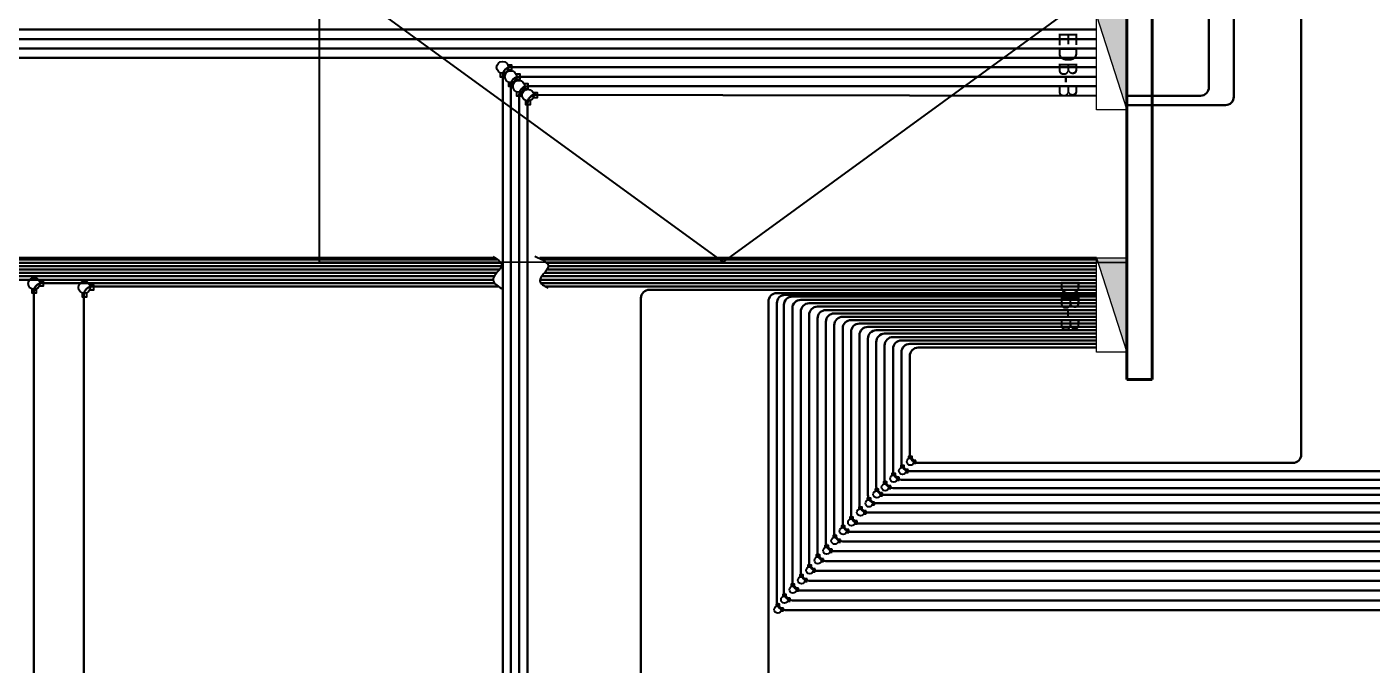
# Model space of a CAD drawing. Header units: inches. Extents: x 3955 to 4125, y 4886 to 4983.
# Drawn here: x 4029.83 to 4036.24, y 4928.14 to 4931.18 of the extents above; entities that cross this region are included whole.
import ezdxf

# ---------------------------------------------------------------- set-up
doc = ezdxf.new("R2010")
doc.units = ezdxf.units.IN
doc.header["$MEASUREMENT"] = 0
doc.layers.get('0').update_dxf_attribs({"lineweight": 35})
for name, color, linetype, lineweight in [('DIM IN', 12, 'Continuous', 15), ('Shop Drawing', 3, 'Continuous', 30), ('SUB TRAY EMERGENCY', 3, 'Continuous', 25), ('walls', 7, 'Continuous', 40)]:
    doc.layers.add(name, color=color, linetype=linetype, lineweight=lineweight)
for name, color, linetype in [('E-CUT', 30, 'Continuous'), ('Panels', 4, 'Continuous'), ('UMG-ML', 251, 'Continuous'), ('WE - BOXES', 2, 'Continuous')]:
    doc.layers.add(name, color=color, linetype=linetype)
doc.styles.add('ARA', font='sosa.shx', dxfattribs={"height": 0.18})

# ---------------------------------------------------------------- blocks, each defined once
blk = doc.blocks.new('SMDB')
h = blk.add_hatch(color=4)
h.dxf.hatch_style = 1
h.paths.add_polyline_path([(781.5046, -1266.8381), (781.0546, -1266.983), (781.5046, -1266.983)])
at = {"layer": 'SUB TRAY EMERGENCY', "ltscale": 2.5}
h = blk.add_hatch(dxfattribs=at)
h.set_pattern_fill('ANGLE', color=256)
h.set_pattern_definition([(0, (0, 0), (0, 6.985), [5.08, -1.905]), (90, (0, 0), (-6.985, 4e-16), [5.08, -1.905])])
h.paths.add_polyline_path([(781.5046, -1266.8381), (781.0546, -1266.8381), (781.0546, -1266.983)])
at = {"layer": 'DIM IN', "color": 4, "lineweight": 0, "ltscale": 2.5}
for p, q in [((781.0546, -1266.8381), (781.5046, -1266.8381)), ((781.0546, -1266.983), (781.0546, -1266.8381)), ((781.5046, -1266.8381), (781.0546, -1266.983)), ((781.5046, -1266.8381), (781.5046, -1266.983)), ((781.5046, -1266.983), (781.0546, -1266.983))]:
    blk.add_line(p, q, dxfattribs=at)
blk = doc.blocks.new('2 WAY BOX')
at = {"layer": 'WE - BOXES'}
for p, q in [((0.096, 0.024), (0.055, 0.024)), ((0.096, -0.024), (0.096, 0.024)), ((0.055, -0.024), (0.096, -0.024))]:
    blk.add_line(p, q, dxfattribs=at)
blk.add_lwpolyline([(-0.024, 0.055), (-0.024, 0.096), (0.024, 0.096), (0.024, 0.055)], dxfattribs=at)
blk.add_circle((0, 0), 0.06, dxfattribs=at)
blk = doc.blocks.new('*U118')
at = {"layer": 'WE - BOXES'}
for points in [[(0.055, -0.024), (0.096, -0.024), (0.096, 0.024), (0.055, 0.024)], [(-0.024, -0.055), (-0.024, -0.096), (0.024, -0.096), (0.024, -0.055)]]:
    blk.add_lwpolyline(points, dxfattribs=at)
blk.add_circle((0, 0), 0.06, dxfattribs=at)
blk = doc.blocks.new('A$C606D7A20')
at = {"layer": 'E-CUT'}
for points in [[(17.60605, -8.3754), (17.6462, -8.41801), (17.60605, -8.48492), (17.6462, -8.52891)], [(17.80442, -8.37508), (17.86905, -8.42587), (17.82891, -8.49278), (17.86905, -8.52624)]]:
    blk.add_spline(points, degree=3, dxfattribs=at)
at = {"layer": 'Shop Drawing'}
for points in [[(21.93458, -1.82553), (21.93458, -9.35995, -0.4142136), (21.89458, -9.39995), (19.59281, -9.39995, -0.4142136), (19.55281, -9.35995), (19.55281, -8.83282, -0.4142136), (19.59281, -8.79282), (20.48283, -8.79282)], [(18.63265, -3.73352), (18.63265, -3.53875, -0.4142136), (18.67265, -3.49875), (21.41866, -3.49875, -0.4142136), (21.45866, -3.53875), (21.45866, -9.31995, -0.4142136), (21.41866, -9.35995), (19.63281, -9.35995, -0.4142136), (19.59281, -9.31995), (19.59281, -8.8506, -0.4142136), (19.63281, -8.8106), (20.48283, -8.8106)], [(16.40594, -8.39031), (10.84525, -8.39031, -0.4142136), (10.80525, -8.35031), (10.80525, -6.89169)], [(26.80727, -7.12146), (26.80727, -9.43995, -0.4142136), (26.76727, -9.47995), (19.51281, -9.47995, -0.4142136), (19.47281, -9.43995), (19.47281, -8.79996, -0.4142136), (19.51281, -8.75996), (20.48283, -8.75996)], [(20.48283, -8.72781), (19.43281, -8.72781, 0.4142136), (19.39281, -8.76781), (19.39281, -9.51229, 0.4142136), (19.43281, -9.55229), (29.69359, -9.55229, 0.4142136), (29.73359, -9.51229), (29.73359, -7.29673)], [(30.7703, -8.19425), (30.7703, -9.60878, -0.4142136), (30.7303, -9.64878), (19.35281, -9.64878, -0.4142136), (19.31281, -9.60878), (19.31281, -8.73567, -0.4142136), (19.35281, -8.69567), (20.48283, -8.69567)], [(30.082, -8.20709), (30.082, -9.5568, -0.4142136), (30.042, -9.5968), (19.39281, -9.5968, -0.4142136), (19.35281, -9.5568), (19.35281, -8.75174, -0.4142136), (19.39281, -8.71174), (20.48283, -8.71174)], [(20.48283, -8.74389), (19.47281, -8.74389, 0.4142136), (19.43281, -8.78389), (19.43281, -9.47266, 0.4142136), (19.47281, -9.51266), (27.07719, -9.51266, 0.4142136), (27.11719, -9.47266), (27.11719, -8.20709)], [(16.40964, -8.50281), (15.4572, -8.50281, 0.4142136), (15.4172, -8.54281), (15.4172, -10.23953)], [(17.63176, -8.51889), (15.69584, -8.51889, 0.4142136), (15.65584, -8.55889), (15.65584, -13.9589)], [(16.43581, -8.51889), (15.69584, -8.51889, 0.4142136), (15.65584, -8.55889), (15.65584, -10.2591)], [(20.48283, -8.53496), (18.35099, -8.53496, 0.4142136), (18.31099, -8.57496), (18.31099, -14.10138)], [(20.48283, -8.55103), (18.95888, -8.55103, 0.4142136), (18.91888, -8.59103), (18.91888, -14.01945)], [(29.03728, -10.97539), (29.03728, -10.10136, 0.4142136), (28.99728, -10.06136), (18.99888, -10.06136, -0.4142136), (18.95888, -10.02136), (18.95888, -8.59907, -0.4142136), (18.99888, -8.55907), (20.48283, -8.55907)], [(29.60526, -12.71351), (29.60526, -10.05536, 0.4142136), (29.56526, -10.01536), (19.03281, -10.01536, -0.4142136), (18.99281, -9.97536), (18.99281, -8.6071, -0.4142136), (19.03281, -8.5671), (20.48283, -8.5671)], [(31.61587, -12.70066), (31.61587, -10.00846, 0.4142136), (31.57587, -9.96846), (19.07281, -9.96846, -0.4142136), (19.03281, -9.92846), (19.03281, -8.62317, -0.4142136), (19.07281, -8.58317), (20.48283, -8.58317)], [(36.48677, -9.92156), (19.11281, -9.92156, -0.4142136), (19.07281, -9.88156), (19.07281, -8.63924, -0.4142136), (19.11281, -8.59924), (20.48283, -8.59924)], [(20.48283, -8.61531), (19.15281, -8.61531, 0.4142136), (19.11281, -8.65531), (19.11281, -9.83466, 0.4142136), (19.15281, -9.87466), (36.5263, -9.87466)], [(36.54791, -9.82776), (19.19281, -9.82776, -0.4142136), (19.15281, -9.78776), (19.15281, -8.67139, -0.4142136), (19.19281, -8.63139), (20.48283, -8.63139)], [(36.50232, -9.78086), (19.23281, -9.78086, -0.4142136), (19.19281, -9.74086), (19.19281, -8.68746, -0.4142136), (19.23281, -8.64746), (20.48283, -8.64746)]]:
    blk.add_lwpolyline(points, format="xyb", dxfattribs=at)
at = {"layer": 'Shop Drawing', "elevation": 0}
for points in [[(34.53807, -2.02164), (33.31778, -2.02164, 0.4142136), (33.27778, -2.06164), (33.27778, -9.69396, -0.4142136), (33.23778, -9.73396), (19.27281, -9.73396, -0.4142136), (19.23281, -9.69396), (19.23281, -8.70353, -0.4142136), (19.27281, -8.66353), (20.48283, -8.66353)], [(32.72046, -2.59454), (32.72046, -9.64884, -0.4142136), (32.68046, -9.68884), (19.31281, -9.68884, -0.4142136), (19.27281, -9.64884), (19.27281, -8.7196, -0.4142136), (19.31281, -8.6796), (20.48283, -8.6796)], [(23.98102, -2.61358), (23.98102, -9.39995, -0.4142136), (23.94102, -9.43995), (19.55281, -9.43995, -0.4142136), (19.51281, -9.39995), (19.51281, -8.81603, -0.4142136), (19.55281, -8.77603), (20.48283, -8.77603)]]:
    blk.add_lwpolyline(points, format="xyb", dxfattribs=at)
at = {"layer": 'Shop Drawing', "color": 6}
for points in [[(21.13707, -3.54948), (21.13707, -7.61515, -0.4142136), (21.09707, -7.65515), (20.62771, -7.65515)], [(21.01895, -3.5627), (21.01895, -7.57015, -0.4142136), (20.97895, -7.61015), (20.62771, -7.61015)], [(20.48283, -7.47344), (17.69201, -7.47344, 0.4142136), (17.65201, -7.51344), (17.65201, -13.78429, -0.4142136), (17.61201, -13.82429), (17.11099, -13.82429)], [(20.48283, -7.52015), (17.73056, -7.52015, 0.4142136), (17.69056, -7.56015), (17.69056, -13.86839, 0.4158693), (17.73078, -13.90839), (18.23855, -13.90552)], [(20.48283, -7.56515), (17.77056, -7.56515, 0.4142136), (17.73056, -7.60515), (17.73056, -13.71109, 0.4142136), (17.77056, -13.75109), (18.25521, -13.75109)], [(20.48283, -7.61015), (17.81063, -7.60522, 0.4147536), (17.77056, -7.64522), (17.77056, -13.64514, 0.4142136), (17.81056, -13.68514), (18.23338, -13.68514)]]:
    blk.add_lwpolyline(points, format="xyb", dxfattribs=at)
for points in [[(11.97351, -7.29515), (20.48283, -7.29515)], [(20.48283, -7.34015), (11.99244, -7.34015)], [(20.48283, -7.38515), (11.95922, -7.38515)], [(20.48283, -7.43015), (11.98005, -7.43015)]]:
    blk.add_lwpolyline(points, dxfattribs=at)
at = {"layer": 'Shop Drawing'}
for points in [[(17.61635, -8.38228), (10.8212, -8.38228)], [(17.62743, -8.39031), (10.84525, -8.39031)], [(20.48283, -8.38228), (17.82891, -8.38228)], [(20.48283, -8.39031), (17.83838, -8.39031)], [(16.42088, -8.4546), (9.89199, -8.4546)], [(16.43401, -8.43853), (9.90497, -8.43853)], [(16.43211, -8.40639), (9.90619, -8.40639)], [(9.91227, -8.42246), (16.44095, -8.42246)], [(17.62355, -8.4546), (16.42088, -8.4546)], [(17.6429, -8.40639), (16.43211, -8.40639)], [(17.63678, -8.43853), (16.43401, -8.43853)], [(16.44095, -8.42246), (17.6455, -8.42246)], [(16.54379, -8.40639), (17.6429, -8.40639)], [(20.48283, -8.4546), (17.85258, -8.4546)], [(20.48283, -8.40639), (17.85763, -8.40639)], [(17.8595, -8.40639), (20.48283, -8.40639)], [(20.48283, -8.43853), (17.8646, -8.43853)], [(17.86891, -8.42246), (20.48283, -8.42246)], [(16.51322, -8.48674), (9.87217, -8.48674)], [(16.40775, -8.47067), (9.87906, -8.47067)], [(17.61339, -8.50281), (15.4572, -8.50281)], [(17.61133, -8.47067), (16.40775, -8.47067)], [(17.60603, -8.48674), (16.51322, -8.48674)], [(20.48283, -8.48674), (17.82966, -8.48674)], [(20.48283, -8.50281), (17.83337, -8.50281)], [(20.48283, -8.47067), (17.83902, -8.47067)], [(20.48283, -8.51889), (17.85521, -8.51889)], [(15.4172, -8.54281), (15.4172, -13.9589)]]:
    blk.add_lwpolyline(points, dxfattribs=at)
at = {"layer": 'UMG-ML', "ltscale": 2.5}
for p, q in [((16.77743, -7.00207), (16.77743, -8.40173)), ((16.77743, -7.00207), (18.70257, -8.40361)), ((18.70257, -8.40361), (20.62771, -7.00207)), ((16.77743, -8.40173), (20.62771, -8.4055))]:
    blk.add_line(p, q, dxfattribs=at)
at = {"layer": 'walls', "ltscale": 2.5}
for p, q in [((20.62771, -8.96238), (20.62771, -7.00207)), ((20.74771, -8.96238), (20.74771, -7.00207)), ((20.62771, -8.96238), (20.74771, -8.96238))]:
    blk.add_line(p, q, dxfattribs=at)
at = {"layer": 'Panels', "lineweight": 15}
for p, rotation in [((-1246.35527, -788.73229), 89.99999999999999), ((-1246.35527, -789.88692), 90.00000000000001)]:
    blk.add_blockref('SMDB', p, dxfattribs=dict(at, rotation=rotation))
at = {"layer": 'WE - BOXES'}
for name, p, xscale, yscale, zscale in [('*U118', (17.65122, -7.47509, 0), 0.468, 0.468, 0.468), ('*U118', (17.69076, -7.51945, 0), 0.468, 0.468, 0.468), ('*U118', (17.7287, -7.56506, 0), 0.468, 0.468, 0.468), ('*U118', (17.77257, -7.60779, 0), 0.468, 0.468, 0.468), ('*U118', (15.41809, -8.505, 0), 0.468, 0.468, 0.468), ('*U118', (15.65778, -8.52362, 0), 0.468, 0.468, 0.468), ('2 WAY BOX', (19.59503, -9.35453, 0), 0.2792199135279854, 0.2792199135279854, 0.2792199135279854), ('2 WAY BOX', (19.51585, -9.43521, 0), 0.2792199135279854, 0.2792199135279854, 0.2792199135279854), ('2 WAY BOX', (19.55799, -9.39814, 0), 0.2792199135279854, 0.2792199135279854, 0.2792199135279854), ('2 WAY BOX', (19.43547, -9.50982, 0), 0.2792199135279854, 0.2792199135279854, 0.2792199135279854), ('2 WAY BOX', (19.47527, -9.47581, 0), 0.2792199135279854, 0.2792199135279854, 0.2792199135279854), ('2 WAY BOX', (19.39839, -9.55316, 0), 0.2792199135279854, 0.2792199135279854, 0.2792199135279854), ('2 WAY BOX', (19.3149, -9.64284, 0), 0.2792199135279854, 0.2792199135279854, 0.2792199135279854), ('2 WAY BOX', (19.35742, -9.59568, 0), 0.2792199135279854, 0.2792199135279854, 0.2792199135279854), ('2 WAY BOX', (19.27472, -9.68457, 0), 0.2792199135279854, 0.2792199135279854, 0.2792199135279854), ('2 WAY BOX', (19.23531, -9.73098, 0), 0.2792199135279854, 0.2792199135279854, 0.2792199135279854), ('2 WAY BOX', (19.15492, -9.82346, 0), 0.2792199135279854, 0.2792199135279854, 0.2792199135279854), ('2 WAY BOX', (19.19628, -9.77782, 0), 0.2792199135279854, 0.2792199135279854, 0.2792199135279854), ('2 WAY BOX', (19.11553, -9.87181, 0), 0.2792199135279854, 0.2792199135279854, 0.2792199135279854), ('2 WAY BOX', (19.03553, -9.96313, 0), 0.2792199135279854, 0.2792199135279854, 0.2792199135279854), ('2 WAY BOX', (19.07609, -9.91868, 0), 0.2792199135279854, 0.2792199135279854, 0.2792199135279854), ('2 WAY BOX', (18.99574, -10.01149, 0), 0.2792199135279854, 0.2792199135279854, 0.2792199135279854), ('2 WAY BOX', (18.96336, -10.05866, 0), 0.2792199135279854, 0.2792199135279854, 0.2792199135279854)]:
    blk.add_blockref(name, p, dxfattribs=dict(at, xscale=xscale, yscale=yscale, zscale=zscale))
at = {"layer": 'Panels', "color": 4, "lineweight": 15, "ltscale": 2.5, "char_height": 0.09, "attachment_point": 1, "rotation": 270, "style": 'ARA'}
for s, insert in [('{\\fArial Narrow|b0|i0|c0|p34;EDB-B}', (20.39164, -7.30558, 0)), ('{\\fArial Narrow|b0|i0|c0|p34;DB\\fArial Narrow|b0|i0|c178|p34;-\\fArial Narrow|b0|i0|c0|p34;B}', (20.40175, -8.48802))]:
    blk.add_mtext_dynamic_manual_height_columns(s, width=0.3449453, gutter_width=0.9, heights=[0], dxfattribs=dict(at, insert=insert))

msp = doc.modelspace()

# ---------------------------------------------------------------- block references
msp.add_blockref('A$C606D7A20', (4014.4456, 4938.4649))

doc.saveas('drawing.dxf')
